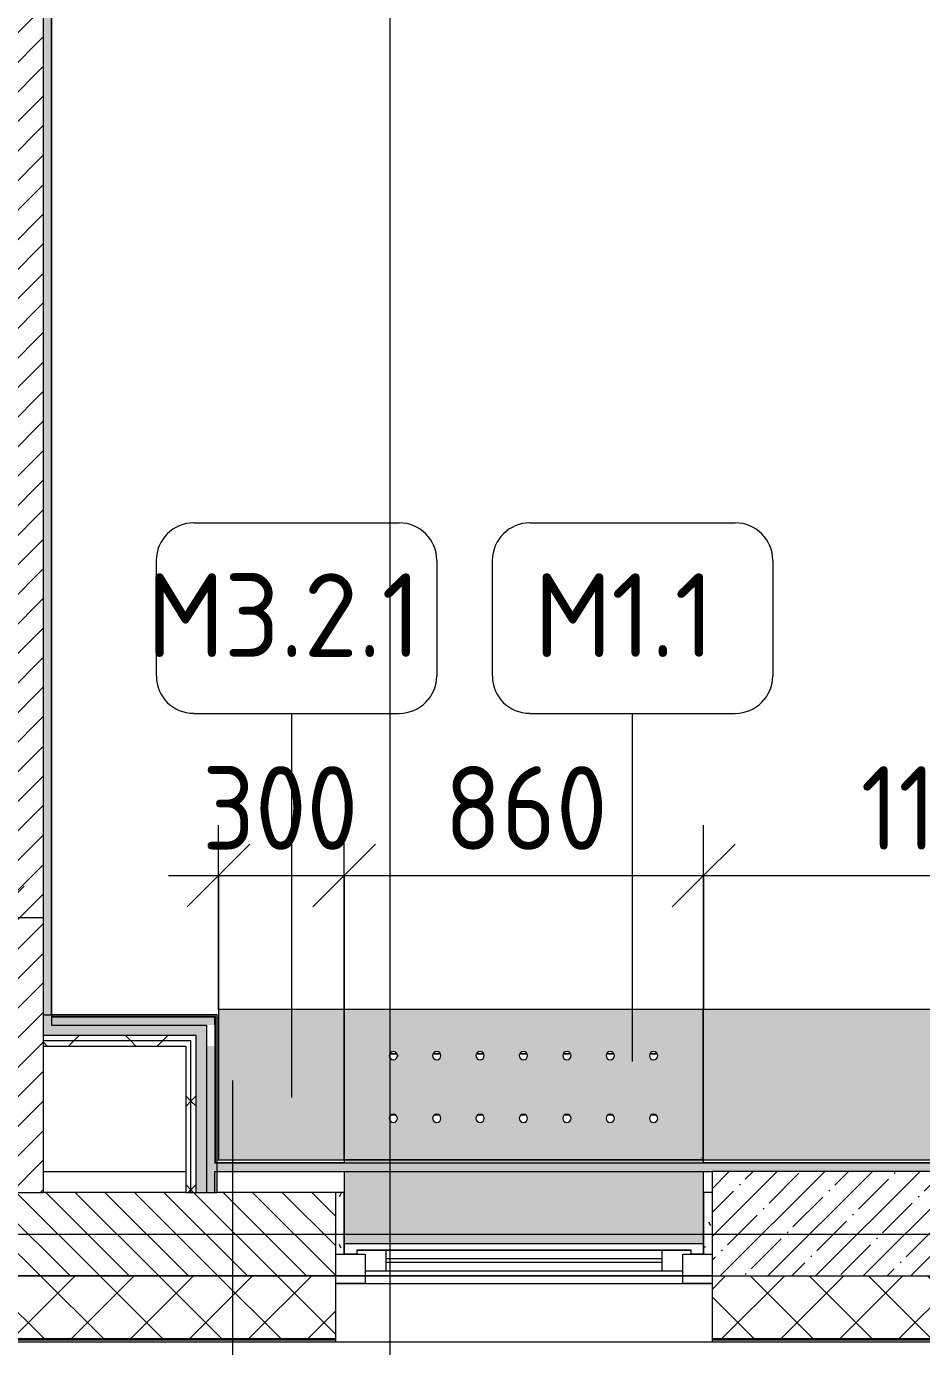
# Model space of a CAD drawing. Header units: millimetres. Extents: x -7229 to 196340, y -8553 to 29000.
# Drawn here: x 142206 to 144348, y -269 to 2889 of the extents above; entities that cross this region are included whole.
import ezdxf

# ---------------------------------------------------------------- set-up
doc = ezdxf.new("R2010")
doc.units = ezdxf.units.MM
doc.linetypes.add('Осевая', pattern=[15875, 3175, -2381.25, 7937.5, -2381.25])
for name, color, linetype, lineweight in [('A-ANNO-DIMS', 7, 'Continuous', 9), ('A-ANNO-DIMS-100', 7, 'Continuous', 9), ('A-GLAZ-2', 7, 'Continuous', 9), ('A-WALL-1', 7, 'Continuous', 9), ('A-WALL-4', 7, 'Continuous', 13), ('I-WALL-6', 7, 'Continuous', 9), ('M-EQPM-2', 7, 'Continuous', 9), ('S-COLS-2', 7, 'Continuous', 9), ('Знаки', 7, 'Continuous', 9), ('Марки для знаков', 7, 'Continuous', 9), ('Оси', 7, 'Continuous', 9), ('Оси-2', 7, 'Осевая', 9)]:
    doc.layers.add(name, color=color, linetype=linetype, lineweight=lineweight)
for name, color, linetype, lineweight, true_color in [('I-WALL-1', 7, 'Continuous', 5, 0xe7e7e7), ('I-WALL-8', 9, 'Continuous', 9, 0x808080), ('Знаки-2', 7, 'Continuous', 9, 0xd7cfbf)]:
    doc.layers.add(name, color=color, linetype=linetype, lineweight=lineweight, true_color=true_color)
doc.styles.add('GOST Common_1', font='GOST_Common.ttf', dxfattribs={"height": 200})
doc.styles.add('ISOCPEUR_2', font='isocpeur.ttf', dxfattribs={"width": 0.9, "height": 200})
doc.dimstyles.new('ISO-2_0_0_9К_Средний_округл2_1', dxfattribs={"dimscale": 304.8, "dimtxt": 199.196235, "dimasz": 0.492126, "dimexe": 0.393701, "dimexo": 0, "dimgap": 0, "dimtad": 1, "dimdec": 0, "dimrnd": 10, "dimzin": 0, "dimdsep": 46, "dimtxsty": 'ISOCPEUR_2', "dimblk1": 'OBLIQUE', "dimblk2": 'OBLIQUE', "dimsah": 1, "dimcen": 0.09, "dimdle": 0.393701, "dimazin": 0, "dimtfac": 1, "dimtdec": 4, "dimtix": 1, "dimtmove": 0, "dimatfit": 3, "dimfxl": 1, "dimtvp": 1, "dimtolj": 1, "dimtzin": 0, "dimarcsym": 2})
pattern_1 = [(0, (50216.302, 0), (121.92, 30.48), [10.058, -81.382, 10.058, -81.382, -487.68]), (0, (50216.302, 0), (121.92, 30.48), [-182.88, 10.058, -172.822, 10.058, -81.382, -213.36]), (0, (50216.302, 0), (121.92, 30.48), [-457.2, 10.058, -50.902, 10.058, -142.342]), (120, (50262.022, 15.24), (-87.356454, 90.345817), [10.058, -81.382, 10.058, -81.382, -487.68]), (120, (50262.022, 15.24), (-87.356454, 90.345817), [-182.88, 10.058, -172.822, 10.058, -81.382, -213.36]), (120, (50262.022, 15.24), (-87.356454, 90.345817), [-457.2, 10.058, -50.902, 10.058, -142.342]), (240, (50277.262, 76.2), (-34.563546, -120.825817), [10.058, -81.382, 10.058, -81.382, -487.68]), (240, (50277.262, 76.2), (-34.563546, -120.825817), [-182.88, 10.058, -172.822, 10.058, -81.382, -213.36]), (240, (50277.262, 76.2), (-34.563546, -120.825817), [-457.2, 10.058, -50.902, 10.058, -142.342])]
pattern_2 = [(45, (50216.3, 0), (-106.06602, 106.06602), []), (135, (50216.3, 0), (-106.06602, -106.06602), [])]

# ---------------------------------------------------------------- blocks, each defined once
blk = doc.blocks.new('120_Окно_СКБ_1Ст - 120_Окно_СКБ_1Ст 900х2500_h_ с форточкой-22876038-План монтажа зашивок 1 этажа в осях 23_1-33 лист 3')
at = {"layer": 'A-GLAZ-2'}
for p, q in [((-450, -127), (-450, -57)), ((-450, -57), (-380, -57)), ((450, -57), (-450, -57)), ((-380, -57), (-380, -127)), ((380, -127), (380, -57)), ((380, -57), (450, -57)), ((450, -57), (450, -127)), ((380, -87), (-380, -87)), ((-380, -87), (-380, -127)), ((-330, -137), (-330, -87)), ((330, -137), (330, -87)), ((380, -127), (380, -87)), ((-330, -107), (330, -107)), ((330, -117), (-330, -117)), ((-380, -127), (-450, -127)), ((-430, -127), (-400, -127)), ((-380, -127), (-400, -127)), ((-400, -127), (-400, -137)), ((-400, -137), (400, -137)), ((400, -137), (-400, -137)), ((450, -127), (380, -127)), ((400, -127), (380, -127)), ((400, -127), (430, -127)), ((400, -137), (400, -127))]:
    blk.add_line(p, q, dxfattribs=at)
blk = doc.blocks.new('BSC_Колонна _Прямоугольная - 250х900-V162-План монтажа зашивок 1 этажа в осях 23_1-33 лист 3')
at = {"layer": 'S-COLS-2'}
h = blk.add_hatch(dxfattribs=at)
h.set_pattern_fill('FP_161', color=256, style=0, pattern_type=2)
h.set_pattern_definition([(45, (-94080, -25), (-57.024626, 57.024626), []), (45, (-94022.975, -25), (-57.024626, 57.024626), [100.806, -20.161, 3.353, -16.808])])
h.paths.add_polyline_path([(450, -125), (450, 125), (-450, 125), (-450, -125), (-211.8, -125)])
for p, q in [((450, 125), (-450, 125)), ((-450, 125), (-450, -125)), ((450, -125), (450, 125)), ((-450, -125), (450, -125))]:
    blk.add_line(p, q, dxfattribs=at)
blk = doc.blocks.new('radiator_prado_classic_z_tip_30_po exemplyaru - Classic Z Тип 30-300-V180-План монтажа зашивок 1 этажа в осях 23_1-33 лист 3')
at = {"layer": 'M-EQPM-2'}
for p, q in [((0, 211.5), (0, 210)), ((0, 210), (0, 211.5)), ((0, 210), (16.5, 210)), ((16.5, 210), (0, 210)), ((17.5, 207.2), (17.5, 203.4)), ((17.5, 207.2), (17.5, 203.4)), ((102.7, 210), (120.3, 210)), ((120.3, 210), (102.7, 210)), ((206.5, 210), (224, 210)), ((224, 210), (206.5, 210)), ((310.2, 210), (327.8, 210)), ((327.8, 210), (310.2, 210)), ((414, 210), (431.5, 210)), ((431.5, 210), (414, 210)), ((517.7, 210), (535.3, 210)), ((535.3, 210), (517.7, 210)), ((621.5, 210), (639, 210)), ((639, 210), (621.5, 210)), ((12.8, 64), (2.8, 64)), ((2.8, 64), (12.8, 64)), ((116.5, 64), (106.5, 64)), ((106.5, 64), (116.5, 64)), ((220.3, 64), (210.3, 64)), ((210.3, 64), (220.3, 64)), ((324, 64), (314, 64)), ((314, 64), (324, 64)), ((427.8, 64), (417.8, 64)), ((417.8, 64), (427.8, 64)), ((531.5, 64), (521.5, 64)), ((521.5, 64), (531.5, 64)), ((635.3, 64), (625.3, 64)), ((625.3, 64), (635.3, 64))]:
    blk.add_line(p, q, dxfattribs=at)
blk = doc.blocks.new('Зашивка радиатора_ с перфорацией М1_1 - Зашивка радиатора_ с перфорацией М1_1-V188-План монтажа зашивок 1 этажа в осях 23_1-33 лист 3')
at = {"layer": 'Знаки-2'}
h = blk.add_hatch(color=256, dxfattribs=at)
h.paths.add_polyline_path([(308.9, 380), (-430, 380), (-430, 207.4), (430, 207.4), (430, 380)])
h.paths.add_polyline_path([(-355.8, 187.4), (-430, 187.4), (-430, 180), (430, 180), (430, 187.4), (-23.5, 187.4)])
h = blk.add_hatch(color=256, dxfattribs=at)
h.paths.add_polyline_path([(-355.8, 180), (-427.8, 179.1), (-427.8, -179.9), (430, -179.7), (430, 180), (-23.5, 180)])
h.paths.add_polyline_path([(104.7, 90.4), (109.7, 89), (113.4, 85.4), (114.7, 80.4), (113.4, 75.4), (109.7, 71.7), (104.7, 70.4), (99.7, 71.7), (96.1, 75.4), (94.7, 80.4), (96.1, 85.4), (99.7, 89), (102.2, 90)])
h.paths.add_polyline_path([(-102.8, 90.4), (-97.4, 88.8), (-94.1, 85.4), (-92.8, 80.4), (-94.1, 75.4), (-97.8, 71.7), (-102.8, 70.4), (-107.8, 71.7), (-111.4, 75.4), (-112.8, 80.4), (-111.4, 85.4), (-107.8, 89), (-105.3, 90)])
h.paths.add_polyline_path([(-310.3, 90.4), (-304.9, 88.8), (-301.6, 85.4), (-300.3, 80.4), (-301.6, 75.4), (-305.3, 71.7), (-310.3, 70.4), (-315.3, 71.7), (-318.9, 75.4), (-320.3, 80.4), (-318.9, 85.4), (-315.3, 89), (-312.8, 90)])
h.paths.add_polyline_path([(208.5, 90.4), (213.5, 89), (217.2, 85.4), (218.5, 80.4), (217.2, 75.4), (213.4, 71.7), (208.5, 70.4), (203.5, 71.7), (199.8, 75.4), (198.5, 80.4), (199.8, 85.4), (203.5, 89), (205.9, 90)])
h.paths.add_polyline_path([(-206.5, 90.4), (-201.5, 89), (-197.8, 85.4), (-196.5, 80.4), (-197.8, 75.4), (-201.6, 71.7), (-206.5, 70.4), (-211.5, 71.7), (-215.2, 75.4), (-216.5, 80.4), (-215.2, 85.4), (-211.5, 89), (-209.1, 90)])
h.paths.add_polyline_path([(1, 90.4), (6.3, 88.8), (9.7, 85.4), (11, 80.4), (9.7, 75.4), (5.9, 71.7), (1, 70.4), (-4, 71.7), (-7.7, 75.4), (-9, 80.4), (-7.7, 85.4), (-4, 89), (-1.6, 90)])
h.paths.add_polyline_path([(312.2, 90.4), (317.2, 89), (320.9, 85.4), (322.2, 80.4), (320.9, 75.4), (317, 71.6), (312.2, 70.4), (307.2, 71.7), (303.6, 75.4), (302.2, 80.4), (303.8, 85.7), (307.2, 89), (309.7, 90)])
h.paths.add_polyline_path([(-102.8, -59.6), (-97.8, -61), (-94.1, -64.6), (-92.8, -69.6), (-94.1, -74.6), (-97.8, -78.3), (-102.8, -79.6), (-107.8, -78.3), (-111.5, -74.3), (-112.8, -69.6), (-111.4, -64.6), (-107.8, -61), (-105.3, -60)])
h.paths.add_polyline_path([(312.2, -59.6), (317.2, -61), (320.9, -64.6), (322.2, -69.6), (320.9, -74.6), (317.2, -78.3), (312.2, -79.6), (307.2, -78.3), (303.3, -74), (302.2, -69.6), (303.6, -64.6), (307.2, -61), (309.7, -60)])
h.paths.add_polyline_path([(-310.3, -59.6), (-305.3, -61), (-301.6, -64.6), (-300.3, -69.6), (-301.6, -74.6), (-305.3, -78.3), (-310.3, -79.6), (-315.3, -78.3), (-319, -74.3), (-320.3, -69.6), (-318.9, -64.6), (-315.3, -61), (-312.8, -60)])
h.paths.add_polyline_path([(-206.5, -59.6), (-201.5, -61), (-197.8, -64.6), (-196.5, -69.6), (-197.8, -74.6), (-201.5, -78.3), (-206.5, -79.6), (-211.5, -78.3), (-215.3, -74.3), (-216.5, -69.6), (-215.2, -64.6), (-211.5, -61), (-209.1, -60)])
h.paths.add_polyline_path([(104.7, -59.6), (109.7, -61), (113.4, -64.6), (114.7, -69.6), (113.4, -74.6), (109.7, -78.3), (104.7, -79.6), (99.7, -78.3), (96, -74.3), (94.7, -69.6), (96.1, -64.6), (99.7, -61), (102.2, -60)])
h.paths.add_polyline_path([(1, -59.6), (6, -61), (9.7, -64.6), (11, -69.6), (9.7, -74.6), (6, -78.3), (1, -79.6), (-4, -78.3), (-7.8, -74.3), (-9, -69.6), (-7.7, -64.6), (-4, -61), (-1.6, -60)])
h.paths.add_polyline_path([(208.5, -59.6), (213.5, -61), (217.2, -64.6), (218.5, -69.6), (217.2, -74.6), (213.5, -78.3), (208.5, -79.6), (203.5, -78.3), (199.7, -74.3), (198.5, -69.6), (199.8, -64.6), (203.5, -61), (205.9, -60)])
at = {"layer": 'Знаки'}
for p, q in [((430, 380), (-430, 380)), ((-430, 257.4), (-430, 207.4)), ((430, 207.4), (430, 257.4)), ((-430, 187.4), (-430, 180)), ((-430, 180), (430, 180)), ((430.2, 180), (-430, 180)), ((-430, 180), (-430, -179.9)), ((430, 180), (430, 187.4)), ((430.2, -179.9), (430.2, 180)), ((-430, -179.9), (430.2, -179.9))]:
    blk.add_line(p, q, dxfattribs=at)
for centre, start, end in [((-310.3, 80.4), 180, 0), ((-310.3, 80.4), 0, 180), ((-206.5, 80.4), 0, 180), ((-206.5, 80.4), 180, 360), ((-102.8, 80.4), 0, 180), ((-102.8, 80.4), 180, 0), ((1, 80.4), 0, 180), ((1, 80.4), 180, 0), ((104.7, 80.4), 0, 180), ((104.7, 80.4), 180, 360), ((208.5, 80.4), 0, 180), ((208.5, 80.4), 180, 0), ((312.2, 80.4), 0, 180), ((312.2, 80.4), 180, 0), ((-310.3, -69.6), 0, 180), ((-206.5, -69.6), 0, 180), ((-102.8, -69.6), 0, 180), ((1, -69.6), 0, 180), ((104.7, -69.6), 0, 180), ((208.5, -69.6), 0, 180), ((312.2, -69.6), 0, 180), ((-310.3, -69.6), 180, 0), ((-206.5, -69.6), 180, 0), ((-102.8, -69.6), 180, 0), ((1, -69.6), 180, 0), ((104.7, -69.6), 180, 0), ((208.5, -69.6), 180, 0), ((312.2, -69.6), 180, 0)]:
    blk.add_arc(centre, 10, start, end, dxfattribs=at)
blk = doc.blocks.new('Зашивка без перфорации М3_2_1 - М3_2_1-31134930-План монтажа зашивок 1 этажа в осях 23_1-33 лист 3')
at = {"layer": 'Знаки-2'}
blk.add_hatch(color=256, dxfattribs=at).paths.add_polyline_path([(-430, 180), (-430, -179.9), (-129.8, -179.9), (-129.8, 180), (-275.4, 180)])
at = {"layer": 'Знаки'}
for p, q in [((-129.8, 180), (-430, 180)), ((-430, 180), (-430, -179.9)), ((-129.8, -179.9), (-129.8, 180)), ((-430, -179.9), (-129.8, -179.9))]:
    blk.add_line(p, q, dxfattribs=at)
blk = doc.blocks.new('Зашивка_ торцевая панель - Зашивка_ торцевая панель Т2-31135790-План монтажа зашивок 1 этажа в осях 23_1-33 лист 3')
at = {"layer": 'Знаки-2'}
blk.add_hatch(color=256, dxfattribs=at).paths.add_polyline_path([(-426.2, -160), (-426.2, 180), (-430, 180), (-430, -160)])
at = {"layer": 'Знаки'}
for p, q in [((-430, 180), (-426.2, 180)), ((-430, -160), (-426.2, -160))]:
    blk.add_line(p, q, dxfattribs=at)
blk = doc.blocks.new('Зашивка_ опоясывающая панель - Зашивка_ опоясывающая панель Т2_1-31135794-План монтажа зашивок 1 этажа в осях 23_1-33 лист 3')
at = {"layer": 'Знаки'}
blk.add_line((-430, -155.7), (-430, -154.5), dxfattribs=at)
blk = doc.blocks.new('Зашивка без перфорации М3_2_1 - М3_2_2-31135864-План монтажа зашивок 1 этажа в осях 23_1-33 лист 3')
at = {"layer": 'Знаки-2'}
blk.add_hatch(color=256, dxfattribs=at).paths.add_polyline_path([(760.2, 180), (-430, 180), (-430, -179.9), (760.2, -179.9), (760.2, 137.6)])
at = {"layer": 'Знаки'}
for p, q in [((760.2, 180), (-430, 180)), ((-430, 180), (-430, -179.9)), ((760.2, -179.9), (760.2, 180)), ((-430, -179.9), (760.2, -179.9))]:
    blk.add_line(p, q, dxfattribs=at)
blk = doc.blocks.new('Марка_Знаки - В прямоуг_Наименование краткое-30718135-План монтажа зашивок 1 этажа в осях 23_1-33 лист 3')
at = {"layer": 'Марки для знаков'}
for p, q in [((-2.455, 2.278), (2.455, 2.278)), ((-3.355, 1.378), (-3.355, -1.384)), ((3.355, 1.378), (3.355, -1.378)), ((-2.461, -2.278), (2.455, -2.278))]:
    blk.add_line(p, q, dxfattribs=at)
for centre, radius, start, end in [((-2.455, 1.378), 0.9, 90, 180), ((2.455, 1.378), 0.9, 0, 90), ((-2.461, -1.384), 0.893, 180, 270), ((2.455, -1.378), 0.9, 270, 0)]:
    blk.add_arc(centre, radius, start, end, dxfattribs=at)
blk = doc.blocks.new('DIMBLOCK28-План монтажа зашивок 1 этажа в осях 23_1-33 лист 3')
at = {"layer": 'A-ANNO-DIMS-100'}
for p, q in [((141266.3, 537.4), (141266.3, 877.5)), ((142126.3, 537.4), (142126.3, 877.5)), ((141146.3, 757.5), (142246.3, 757.5)), ((141266.3, 757.5), (141266.3, 537.4)), ((142126.3, 757.5), (142126.3, 537.4))]:
    blk.add_line(p, q, dxfattribs=at)
at = {"layer": 'A-ANNO-DIMS-100', "lineweight": 20}
for p, q in [((141266.3, 757.5), (141341.3, 832.5)), ((142126.3, 757.5), (142201.3, 832.5)), ((141266.3, 757.5), (141191.3, 682.5)), ((142126.3, 757.5), (142051.3, 682.5))]:
    blk.add_line(p, q, dxfattribs=at)
at = {"layer": 'A-ANNO-DIMS-100', "color": 0, "insert": (141506.7, 1018.8), "char_height": 200, "width": 455.087, "attachment_point": 1, "line_spacing_factor": 1.149209, "style": 'ISOCPEUR_2'}
blk.add_mtext('860', dxfattribs=at)
blk = doc.blocks.new('_Oblique')
at = {"color": 0, "linetype": 'ByBlock', "lineweight": -2}
blk.add_line((-0.5, -0.5), (0.5, 0.5), dxfattribs=at)
blk = doc.blocks.new('DIMBLOCK29-План монтажа зашивок 1 этажа в осях 23_1-33 лист 3')
at = {"layer": 'A-ANNO-DIMS-100'}
for p, q in [((142666.1, 537.3), (142666.1, 978.2)), ((142966.3, 537.4), (142966.3, 978.2)), ((142546.1, 858.2), (142966.3, 858.2)), ((142666.1, 858.2), (142666.1, 537.3)), ((142966.3, 858.2), (142966.3, 537.4))]:
    blk.add_line(p, q, dxfattribs=at)
at = {"layer": 'A-ANNO-DIMS-100', "lineweight": 20}
for p, q in [((142666.1, 858.2), (142741.1, 933.2)), ((142966.3, 858.2), (143041.3, 933.2)), ((142666.1, 858.2), (142591.1, 783.2)), ((142966.3, 858.2), (142891.3, 783.2))]:
    blk.add_line(p, q, dxfattribs=at)
at = {"layer": 'A-ANNO-DIMS-100', "color": 0, "insert": (142626.6, 1119.5), "char_height": 200, "width": 455.087, "attachment_point": 1, "line_spacing_factor": 1.149209, "style": 'ISOCPEUR_2'}
blk.add_mtext('300', dxfattribs=at)
blk = doc.blocks.new('DIMBLOCK30-План монтажа зашивок 1 этажа в осях 23_1-33 лист 3')
at = {"layer": 'A-ANNO-DIMS-100'}
for p, q in [((142966.3, 537.4), (142966.3, 978.2)), ((143826.3, 537.4), (143826.3, 978.2)), ((142966.3, 858.2), (143826.3, 858.2)), ((142966.3, 858.2), (142966.3, 537.4)), ((143826.3, 858.2), (143826.3, 537.4))]:
    blk.add_line(p, q, dxfattribs=at)
at = {"layer": 'A-ANNO-DIMS-100', "lineweight": 20}
for p, q in [((142966.3, 858.2), (143041.3, 933.2)), ((143826.3, 858.2), (143901.3, 933.2)), ((142966.3, 858.2), (142891.3, 783.2)), ((143826.3, 858.2), (143751.3, 783.2))]:
    blk.add_line(p, q, dxfattribs=at)
at = {"layer": 'A-ANNO-DIMS-100', "color": 0, "insert": (143206.7, 1119.5), "char_height": 200, "width": 455.087, "attachment_point": 1, "line_spacing_factor": 1.149209, "style": 'ISOCPEUR_2'}
blk.add_mtext('860', dxfattribs=at)
blk = doc.blocks.new('DIMBLOCK31-План монтажа зашивок 1 этажа в осях 23_1-33 лист 3')
at = {"layer": 'A-ANNO-DIMS-100'}
for p, q in [((143826.3, 537.4), (143826.3, 978.2)), ((145014.4, 537.3), (145014.4, 978.2)), ((143826.3, 858.2), (145134.4, 858.2)), ((143826.3, 858.2), (143826.3, 537.4)), ((145014.4, 858.2), (145014.4, 537.3))]:
    blk.add_line(p, q, dxfattribs=at)
at = {"layer": 'A-ANNO-DIMS-100', "lineweight": 20}
for p, q in [((143826.3, 858.2), (143901.3, 933.2)), ((145014.4, 858.2), (145089.4, 933.2)), ((143826.3, 858.2), (143751.3, 783.2)), ((145014.4, 858.2), (144939.4, 783.2))]:
    blk.add_line(p, q, dxfattribs=at)
at = {"layer": 'A-ANNO-DIMS-100', "color": 0, "insert": (144202, 1119.5), "char_height": 200, "width": 524.039, "attachment_point": 1, "line_spacing_factor": 1.149209, "style": 'ISOCPEUR_2'}
blk.add_mtext('1190', dxfattribs=at)

msp = doc.modelspace()

# ---------------------------------------------------------------- hatches: boundary and pattern name
at = {"layer": 'A-WALL-1'}
h = msp.add_hatch(dxfattribs=at)
h.set_pattern_fill('FP_140', color=256, style=0, pattern_type=2)
h.set_pattern_definition([(135, (50216.3, 0), (-35.35534, -35.35534), [])])
h.paths.add_polyline_path([(142146.3, -100), (142946.3, -100), (142946.3, 100), (142146.3, 100), (142146.3, -84.8)])
h.paths.add_polyline_path([(151064.7, -100), (151946.3, -100), (151946.3, 100), (151046.3, 100), (151046.3, -100)])
h.paths.add_polyline_path([(148321.3, -100), (148321.3, 100), (147321.3, 100), (147321.3, -100), (148073.2, -100)])
h.paths.add_polyline_path([(173946.3, -100), (173946.3, 100), (173746.3, 100), (173746.3, -100)])
h.paths.add_polyline_path([(152846.3, -100), (153096.3, -100), (153096.3, 100), (152846.3, 100), (152846.3, 36.6)])
h.paths.add_polyline_path([(155396.3, -100), (156446.3, -100), (156446.3, 100), (155396.3, 100), (155396.3, -27.9)])
h.paths.add_polyline_path([(159696.3, -100), (160046.3, -100), (160046.3, 100), (159696.3, 100), (159696.3, -65)])
h.paths.add_polyline_path([(171346.3, -100), (171446.3, -100), (171446.3, 100), (171346.3, 100), (171346.3, -84.8)])
h.paths.add_polyline_path([(144996.3, -100), (144996.3, 100), (144746.3, 100), (144746.3, -100), (144749.3, -100)])
h.paths.add_polyline_path([(160946.3, -100), (161846.3, -100), (161846.3, 100), (160946.3, 100), (160946.3, -84.8)])
h.paths.add_polyline_path([(169546.3, -100), (169546.3, 100), (169046.3, 100), (169046.3, -100), (169346.2, -100)])
h.paths.add_polyline_path([(166687.1, -100), (167246.3, -100), (167246.3, 100), (166196.3, 100), (166196.3, -100), (166354.7, -100)])
h.paths.add_polyline_path([(163646.3, -100), (163896.3, -100), (163896.3, 100), (163646.3, 100), (163646.3, 42.1)])
h = msp.add_hatch(dxfattribs=at)
h.set_pattern_fill('FP_144', color=256, style=0, pattern_type=2)
h.set_pattern_definition([(45, (50216.3, 0), (-70.71068, 70.71068), []), (135, (50216.3, 0), (-70.71068, -70.71068), [])])
h.paths.add_polyline_path([(139426.3, -250), (141246.3, -250), (141246.3, -100), (139426.3, -100)])
h.paths.add_polyline_path([(173999.6, -250), (175296.3, -250), (175296.3, -100), (173746.3, -100), (173746.3, -250), (173946.3, -250)])
h.paths.add_polyline_path([(171340.5, -250), (171446.3, -250), (171446.3, -100), (170446.3, -100), (170446.3, -250), (170675.7, -250)])
h.paths.add_polyline_path([(166196.3, -250), (167246.3, -250), (167246.3, -100), (166196.3, -100), (166196.3, -210)])
h.paths.add_polyline_path([(169346.2, -250), (169546.3, -250), (169546.3, -100), (168146.3, -100), (168146.3, -250), (168681.4, -250)])
h.paths.add_polyline_path([(163695.6, -250), (163896.3, -250), (163896.3, -100), (162746.3, -100), (162746.3, -250), (163363.2, -250)])
h.paths.add_polyline_path([(161036.4, -250), (161846.3, -250), (161846.3, -100), (160946.3, -100), (160946.3, -250)])
h.paths.add_polyline_path([(160039.3, -250), (160046.3, -250), (160046.3, -100), (159696.3, -100), (159696.3, -250), (159706.9, -250)])
h.paths.add_polyline_path([(158246.3, -250), (158246.3, -100), (157346.3, -100), (157346.3, -250), (157566.3, -250)])
h.paths.add_polyline_path([(156050.6, -250), (156446.3, -250), (156446.3, -100), (155396.3, -100), (155396.3, -250)])
h.paths.add_polyline_path([(153096.3, -250), (153096.3, -100), (151046.3, -100), (151046.3, -250), (153059.1, -250)])
h.paths.add_polyline_path([(150146.3, -250), (150146.3, -100), (149246.3, -100), (149246.3, -250), (150067.6, -250)])
h.paths.add_polyline_path([(148346.3, -250), (148346.3, -100), (147296.3, -100), (147296.3, -250), (148073.2, -250)])
h.paths.add_polyline_path([(144996.3, -250), (144996.3, -100), (143846.3, -100), (143846.3, -250), (144749.3, -250)])
h.paths.add_polyline_path([(142755, -250), (142946.3, -250), (142946.3, -100), (142146.3, -100), (142146.3, -250), (142422.6, -250)])
at = {"layer": 'I-WALL-1'}
for points in [[(142612.3, 475), (142637.3, 475), (142637.3, 500), (142657.3, 500), (142657.3, 475), (142662.3, 475), (142661.3, 525), (142246.3, 525), (142246.3, 475), (142422.6, 475)], [(142612.3, 100), (142662.3, 100), (142662.3, 150), (142657.3, 150), (142657.3, 170), (142662.3, 170), (142661.3, 475), (142657.3, 475), (142657.3, 450), (142637.3, 450), (142637.3, 475), (142612.3, 475), (142612.3, 142)]]:
    msp.add_hatch(color=256, dxfattribs=at).paths.add_polyline_path(points)
at = {"layer": 'I-WALL-6'}
h = msp.add_hatch(dxfattribs=at)
h.set_pattern_fill('FP_142', color=256, style=0, pattern_type=2)
h.set_pattern_definition([(45, (50216.3, 0), (-35.35534, 35.35534), [])])
h.paths.add_polyline_path([(142166.3, 100), (142246.3, 100), (142245.3, 3755), (142166.3, 3755), (142166.3, 130)])
h.paths.add_polyline_path([(142166.3, 5155), (142246.3, 5155), (142246.3, 10400), (142166.3, 10400), (142166.3, 5160)])
h = msp.add_hatch(dxfattribs=at)
h.set_pattern_fill('FP_185', color=256, style=0, pattern_type=2)
h.set_pattern_definition(pattern_2)
h.paths.add_polyline_path([(142599.8, 462.5), (142612.3, 462.5), (142612.3, 475), (142246.3, 475), (142246.3, 462.5), (142422.6, 462.5)])
h = msp.add_hatch(dxfattribs=at)
h.set_pattern_fill('FP_185', color=256, style=0, pattern_type=2)
h.set_pattern_definition(pattern_2)
h.paths.add_polyline_path([(142599.8, 450), (142599.8, 462.5), (142246.3, 462.5), (142246.3, 450), (142587.3, 450)])
h = msp.add_hatch(dxfattribs=at)
h.set_pattern_fill('FP_185', color=256, style=0, pattern_type=2)
h.set_pattern_definition(pattern_2)
h.paths.add_polyline_path([(142599.8, 100), (142599.8, 450), (142587.3, 450), (142587.3, 100)])
h = msp.add_hatch(dxfattribs=at)
h.set_pattern_fill('FP_185', color=256, style=0, pattern_type=2)
h.set_pattern_definition(pattern_2)
h.paths.add_polyline_path([(142612.3, 100), (142612.3, 462.5), (142599.8, 462.5), (142599.8, 100)])
at = {"layer": 'I-WALL-8'}
h = msp.add_hatch(dxfattribs=at)
h.set_pattern_fill('FP_184', color=256, style=0, pattern_type=2)
h.set_pattern_definition(pattern_1)
h.paths.add_polyline_path([(142246.3, 525), (142266.3, 525), (142266.3, 3730), (142254.3, 3730), (142254.3, 3700), (142246.3, 3700), (142246.3, 828.7)])
h.paths.add_polyline_path([(142266.3, 5180), (142266.3, 6620), (142246.3, 6620), (142246.7, 5210), (142254.3, 5210), (142254.3, 5180)])
h = msp.add_hatch(dxfattribs=at)
h.set_pattern_fill('FP_184', color=256, style=0, pattern_type=2)
h.set_pattern_definition(pattern_1)
h.paths.add_polyline_path([(142657.3, 450), (142657.3, 500), (142637.3, 500), (142637.3, 450), (142640.3, 450)])
h = msp.add_hatch(dxfattribs=at)
h.set_pattern_fill('FP_184', color=256, style=0, pattern_type=2)
h.set_pattern_definition(pattern_1)
h.paths.add_polyline_path([(147274.6, 150), (147296.3, 150), (147296.3, 170), (142657.3, 170), (142657.3, 150), (147242.2, 150)])
h = msp.add_hatch(dxfattribs=at)
h.set_pattern_fill('FP_184', color=256, style=0, pattern_type=2)
h.set_pattern_definition(pattern_1)
h.paths.add_polyline_path([(142966.3, -48), (142966.3, 100), (142946.3, 100), (142946.3, -48)])
h = msp.add_hatch(dxfattribs=at)
h.set_pattern_fill('FP_184', color=256, style=0, pattern_type=2)
h.set_pattern_definition(pattern_1)
h.paths.add_polyline_path([(143846.3, -48), (143846.3, 100), (143826.3, 100), (143826.3, -48)])

# ---------------------------------------------------------------- linework, layer by layer
at = {"layer": 'A-WALL-1'}
for p, q in [((142587.3, 100), (142246.3, 100)), ((142946.3, 100), (142662.3, 100)), ((142946.3, -258), (142946.3, 100)), ((142946.3, -100), (143846.3, -100)), ((143846.3, -100), (143846.3, -258)), ((142146.3, -258), (158246.3, -258))]:
    msp.add_line(p, q, dxfattribs=at)
at = {"layer": 'A-WALL-4'}
for p, q in [((142266.3, 525), (142266.3, 3730)), ((142246.3, 525), (142266.3, 525)), ((142612.3, 475), (142246.3, 475)), ((142612.3, 100), (142612.3, 475)), ((142657.3, 500), (142657.3, 170)), ((142599.8, 462.5), (142246.3, 462.5)), ((142599.8, 100), (142599.8, 462.5)), ((142166.3, 100), (142246.3, 100)), ((142637.3, 100), (142657.3, 100)), ((142146.3, -100), (142946.3, -100)), ((142946.3, -100), (142146.3, -100)), ((142146.3, -250), (142946.3, -250)), ((143846.3, -250), (144996.3, -250)), ((142146.3, -253), (142946.3, -253)), ((143846.3, -253), (144996.3, -253))]:
    msp.add_line(p, q, dxfattribs=at)
at = {"layer": 'I-WALL-6'}
for p, q in [((142267.3, 521), (142267.3, 3755)), ((142246.3, 3700), (142246.3, 100)), ((142662.3, 525), (142266.3, 525)), ((142266.3, 525), (142266.3, 500)), ((142266.3, 520), (142657.3, 520)), ((142658.3, 521), (142267.3, 521)), ((142657.3, 500), (142657.3, 520)), ((142658.3, 171), (142658.3, 521)), ((142662.3, 100), (142662.3, 525)), ((142266.3, 500), (142637.3, 500)), ((142637.3, 500), (142637.3, 100)), ((142246.3, 450), (142587.3, 450)), ((142587.3, 450), (142587.3, 100)), ((147276.3, 170), (142657.3, 170)), ((142966.3, 171), (142658.3, 171)), ((142946.3, 170), (142946.3, 171)), ((145014.6, 171), (143826.3, 171)), ((143846.3, 171), (143846.3, 170)), ((142246.3, 150), (142587.3, 150)), ((142657.3, 100), (142657.3, 150)), ((142657.3, 150), (143846.3, 150)), ((142587.3, 100), (142662.3, 100)), ((142967.3, 100), (142946.3, 100)), ((142966.3, -48), (142966.3, 100)), ((142967.3, -48), (142967.3, 100)), ((143846.3, 100), (143825.3, 100)), ((143825.3, 100), (143825.3, -48)), ((143826.3, 100), (143826.3, -48)), ((142946.3, -48), (142967.3, -48)), ((143825.3, -48), (143846.3, -48)), ((143846.3, -100), (142946.3, -100))]:
    msp.add_line(p, q, dxfattribs=at)
at = {"layer": 'Марки для знаков'}
for p, q in [((142841, 326.6), (142841, 1246)), ((143656.3, 413.3), (143656.3, 1246)), ((142699, 367.4), (142699, -618.2))]:
    msp.add_line(p, q, dxfattribs=at)
at = {"layer": 'Оси'}
msp.add_line((143076.3, -1906.3), (143076.3, 593.7), dxfattribs=at)
at = {"layer": 'Оси-2'}
for p, q in [((143076.3, 593.7), (143076.3, 19415.1)), ((134883.9, 0), (172976.3, 0))]:
    msp.add_line(p, q, dxfattribs=at)

# ---------------------------------------------------------------- block references
at = {"layer": 'A-GLAZ-2', "rotation": 180}
msp.add_blockref('120_Окно_СКБ_1Ст - 120_Окно_СКБ_1Ст 900х2500_h_ с форточкой-22876038-План монтажа зашивок 1 этажа в осях 23_1-33 лист 3', (143396.3, -175), dxfattribs=at)
at = {"layer": 'M-EQPM-2'}
msp.add_blockref('radiator_prado_classic_z_tip_30_po exemplyaru - Classic Z Тип 30-300-V180-План монтажа зашивок 1 этажа в осях 23_1-33 лист 3', (143076.3, 221.7), dxfattribs=at)
at = {"layer": 'S-COLS-2'}
msp.add_blockref('BSC_Колонна _Прямоугольная - 250х900-V162-План монтажа зашивок 1 этажа в осях 23_1-33 лист 3', (144296.3, 25), dxfattribs=at)
at = {"layer": 'Знаки', "rotation": 180}
for name, p in [('Зашивка без перфорации М3_2_1 - М3_2_1-31134930-План монтажа зашивок 1 этажа в осях 23_1-33 лист 3', (142536.3, 357.4)), ('Зашивка радиатора_ с перфорацией М1_1 - Зашивка радиатора_ с перфорацией М1_1-V188-План монтажа зашивок 1 этажа в осях 23_1-33 лист 3', (143396.3, 357.4)), ('Зашивка без перфорации М3_2_1 - М3_2_2-31135864-План монтажа зашивок 1 этажа в осях 23_1-33 лист 3', (144584.4, 357.4))]:
    msp.add_blockref(name, p, dxfattribs=at)
at = {"layer": 'Знаки'}
for name, p in [('Зашивка_ торцевая панель - Зашивка_ торцевая панель Т2-31135790-План монтажа зашивок 1 этажа в осях 23_1-33 лист 3', (143092.3, 337.4)), ('Зашивка_ опоясывающая панель - Зашивка_ опоясывающая панель Т2_1-31135794-План монтажа зашивок 1 этажа в осях 23_1-33 лист 3', (144250.5, 337.4))]:
    msp.add_blockref(name, p, dxfattribs=at)
at = {"layer": 'Марки для знаков', "xscale": 99.99999999999993, "yscale": 99.99999999999993, "zscale": 99.99999999999993}
for p in [(142852.5, 1473.7), (143656.3, 1473.7)]:
    msp.add_blockref('Марка_Знаки - В прямоуг_Наименование краткое-30718135-План монтажа зашивок 1 этажа в осях 23_1-33 лист 3', p, dxfattribs=at)

# ---------------------------------------------------------------- texts
at = {"layer": 'Марки для знаков', "char_height": 200, "attachment_point": 1, "style": 'GOST Common_1'}
for s, insert, width in [('\\fGOST Common|b0|i0|c204|p34|;М', (142493.5, 1580.8), 224.472), ('3.2.1', (142678.7, 1580.8), 609.282), ('\\fGOST Common|b0|i0|c204|p34|;М', (143419.8, 1580.8), 224.472), ('1.1', (143605, 1580.8), 312.658)]:
    msp.add_mtext(s, dxfattribs=dict(at, insert=insert, width=width))

# ---------------------------------------------------------------- dimensions: what is measured, and where the dimension line sits
at = {"layer": 'A-ANNO-DIMS'}
for base, p1, p2, override, picture, middle in [((142966.3, 858.2), (142666.1, 537.3), (142966.3, 537.4), {"dimpost": '<>', "dimfxl": 300.241126}, 'DIMBLOCK29-План монтажа зашивок 1 этажа в осях 23_1-33 лист 3', (142816.2, 958.2)), ((143826.3, 858.2), (142966.3, 537.4), (143826.3, 537.4), {"dimpost": '<>', "dimfxl": 860}, 'DIMBLOCK30-План монтажа зашивок 1 этажа в осях 23_1-33 лист 3', (143396.3, 958.2)), ((145014.4, 858.2), (143826.3, 537.4), (145014.4, 537.3), {"dimpost": '<>', "dimfxl": 1188.054836}, 'DIMBLOCK31-План монтажа зашивок 1 этажа в осях 23_1-33 лист 3', (144420.3, 958.2)), ((142126.3, 757.5), (141266.3, 537.4), (142126.3, 537.4), {"dimpost": '<>', "dimfxl": 860}, 'DIMBLOCK28-План монтажа зашивок 1 этажа в осях 23_1-33 лист 3', (141696.3, 857.5))]:
    dim = msp.add_linear_dim(base=base, p1=p1, p2=p2, dimstyle='ISO-2_0_0_9К_Средний_округл2_1', override=override, dxfattribs=at)
    dim.commit()
    dim.dimension.update_dxf_attribs({"geometry": picture, "text_midpoint": middle})

doc.saveas('drawing.dxf')
